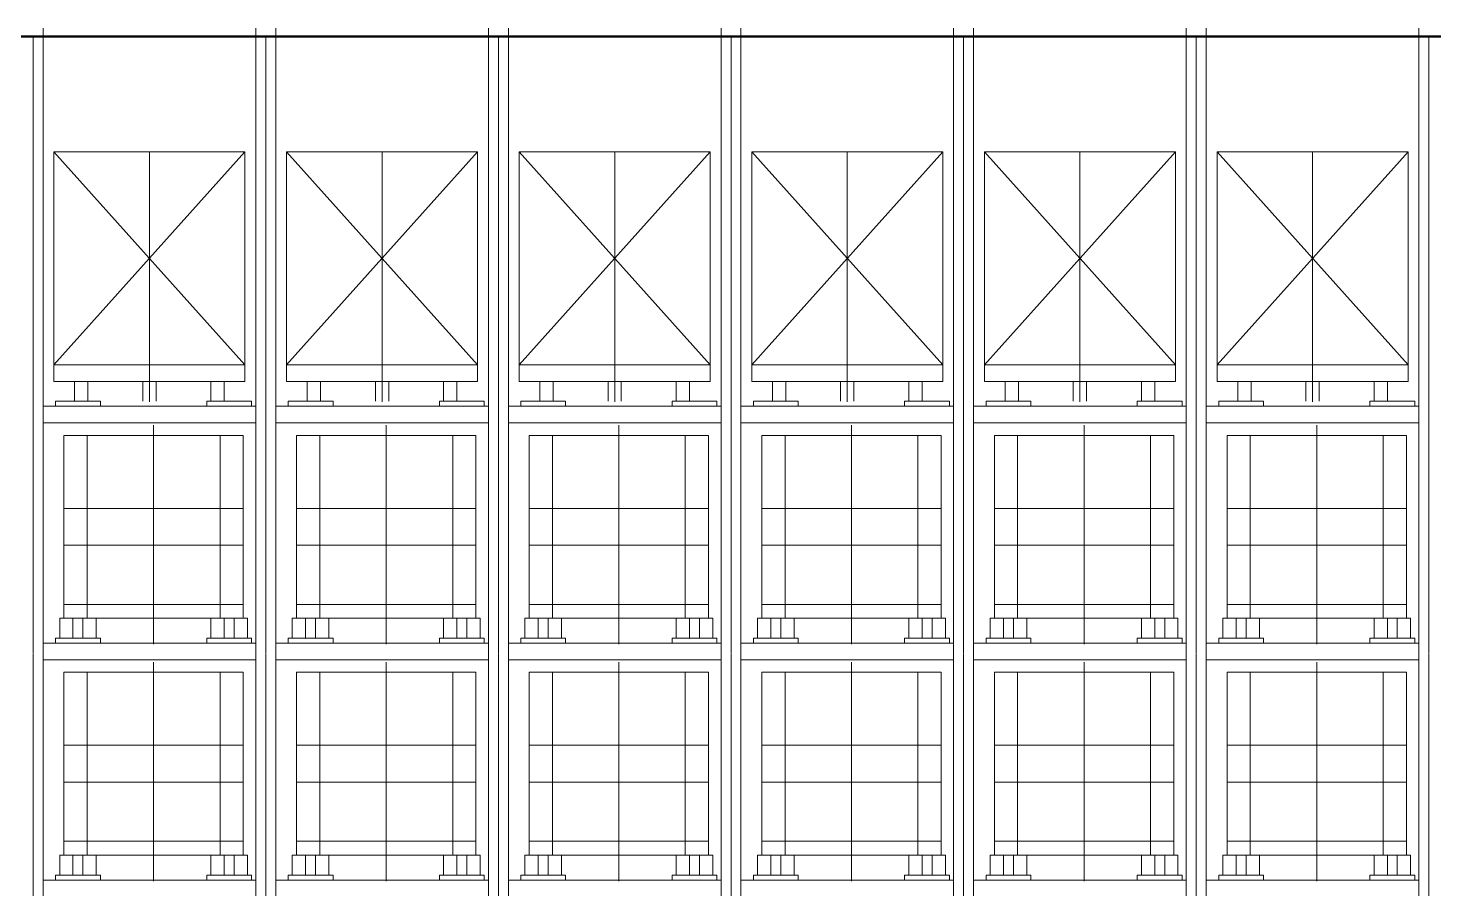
# Model space of a CAD drawing. Header units: millimetres. Extents: x -50460 to 50460, y -35640 to 35640.
# Drawn here: x -30125 to -21665, y 22587 to 27764 of the extents above; entities that cross this region are included whole.
import ezdxf

# ---------------------------------------------------------------- set-up
doc = ezdxf.new("R2010")
doc.units = ezdxf.units.MM
doc.linetypes.add('双点画线', pattern=[22, 12, -2, 2, -2, 2, -2])
doc.linetypes.add('点画线', pattern=[18, 12, -2, 2, -2])
for name, color, linetype, lineweight in [('7', 30, '双点画线', 18), ('EB0', 7, 'Continuous', 15), ('loading', 57, 'Continuous', 18), ('RackFrame', 5, 'Continuous', 18), ('中心线层', 1, '点画线', 18), ('剖面线层', 6, 'Continuous', 18), ('粗实线层AM_0', 7, 'Continuous', 50), ('细实线层', 3, 'Continuous', 18), ('细线', 7, 'Continuous', 18)]:
    doc.layers.add(name, color=color, linetype=linetype, lineweight=lineweight)

# ---------------------------------------------------------------- blocks, each defined once
blk = doc.blocks.new('*X169')
at = {"layer": '中心线层', "linetype": '点画线', "lineweight": 18}
blk.add_line((0, -35.8), (0, 1280.9), dxfattribs=at)
at = {"layer": '细实线层'}
for p, q in [((-540, 120), (-540, 1220)), ((540, 1220), (-540, 1220)), ((540, 120), (540, 1220)), ((540.5, 780.8), (-540.5, 780.8)), ((540.5, 559.2), (-540.5, 559.2)), ((540, 203.3), (-540, 203.3)), ((-565, 0), (-565, 120)), ((-565, 120), (-485, 120)), ((540, 120), (-540, 120)), ((-485, 0), (-485, 120)), ((485, 0), (485, 120)), ((485, 120), (565, 120)), ((565, 0), (565, 120)), ((-565, 0), (-485, 0)), ((485, 0), (565, 0))]:
    blk.add_line(p, q, dxfattribs=at)
blk = doc.blocks.new('*X170')
at = {"layer": '中心线层', "linetype": '点画线', "lineweight": 18}
blk.add_line((0, -155.8), (0, 1160.9), dxfattribs=at)
at = {"layer": '剖面线层'}
for p, q in [((-400, 0), (-400, 1100)), ((400, 1100), (-400, 1100)), ((400, 0), (400, 1100)), ((400.5, 660.8), (-400.5, 660.8)), ((400.5, 439.2), (-400.5, 439.2)), ((-425, -120), (-425, 0)), ((-425, 0), (-345, 0)), ((400, 83.3), (-400, 83.3)), ((400, 0), (-400, 0)), ((-345, -120), (-345, 0)), ((345, -120), (345, 0)), ((345, 0), (425, 0)), ((425, -120), (425, 0)), ((-425, -120), (-345, -120)), ((345, -120), (425, -120))]:
    blk.add_line(p, q, dxfattribs=at)
blk = doc.blocks.new('*X171')
at = {"layer": '中心线层', "linetype": '点画线', "lineweight": 18}
blk.add_line((0, -35.8), (0, 1280.9), dxfattribs=at)
at = {"layer": '细实线层'}
for p, q in [((-540, 120), (-540, 1220)), ((540, 1220), (-540, 1220)), ((540, 120), (540, 1220)), ((540.5, 780.8), (-540.5, 780.8)), ((540.5, 559.2), (-540.5, 559.2)), ((540, 203.3), (-540, 203.3)), ((-565, 0), (-565, 120)), ((-565, 120), (-485, 120)), ((540, 120), (-540, 120)), ((-485, 0), (-485, 120)), ((485, 0), (485, 120)), ((485, 120), (565, 120)), ((565, 0), (565, 120)), ((-565, 0), (-485, 0)), ((485, 0), (565, 0))]:
    blk.add_line(p, q, dxfattribs=at)
blk = doc.blocks.new('*X172')
at = {"layer": '中心线层', "linetype": '点画线', "lineweight": 18}
blk.add_line((0, -155.8), (0, 1160.9), dxfattribs=at)
at = {"layer": '剖面线层'}
for p, q in [((-400, 0), (-400, 1100)), ((400, 1100), (-400, 1100)), ((400, 0), (400, 1100)), ((400.5, 660.8), (-400.5, 660.8)), ((400.5, 439.2), (-400.5, 439.2)), ((-425, -120), (-425, 0)), ((-425, 0), (-345, 0)), ((400, 83.3), (-400, 83.3)), ((400, 0), (-400, 0)), ((-345, -120), (-345, 0)), ((345, -120), (345, 0)), ((345, 0), (425, 0)), ((425, -120), (425, 0)), ((-425, -120), (-345, -120)), ((345, -120), (425, -120))]:
    blk.add_line(p, q, dxfattribs=at)
blk = doc.blocks.new('*X175')
at = {"layer": '中心线层', "linetype": '点画线', "lineweight": 18}
blk.add_line((0, -35.8), (0, 1280.9), dxfattribs=at)
at = {"layer": '细实线层'}
for p, q in [((-540, 120), (-540, 1220)), ((540, 1220), (-540, 1220)), ((540, 120), (540, 1220)), ((540.5, 780.8), (-540.5, 780.8)), ((540.5, 559.2), (-540.5, 559.2)), ((540, 203.3), (-540, 203.3)), ((-565, 0), (-565, 120)), ((-565, 120), (-485, 120)), ((540, 120), (-540, 120)), ((-485, 0), (-485, 120)), ((485, 0), (485, 120)), ((485, 120), (565, 120)), ((565, 0), (565, 120)), ((-565, 0), (-485, 0)), ((485, 0), (565, 0))]:
    blk.add_line(p, q, dxfattribs=at)
blk = doc.blocks.new('*X176')
at = {"layer": '中心线层', "linetype": '点画线', "lineweight": 18}
blk.add_line((0, -155.8), (0, 1160.9), dxfattribs=at)
at = {"layer": '剖面线层'}
for p, q in [((-400, 0), (-400, 1100)), ((400, 1100), (-400, 1100)), ((400, 0), (400, 1100)), ((400.5, 660.8), (-400.5, 660.8)), ((400.5, 439.2), (-400.5, 439.2)), ((-425, -120), (-425, 0)), ((-425, 0), (-345, 0)), ((400, 83.3), (-400, 83.3)), ((400, 0), (-400, 0)), ((-345, -120), (-345, 0)), ((345, -120), (345, 0)), ((345, 0), (425, 0)), ((425, -120), (425, 0)), ((-425, -120), (-345, -120)), ((345, -120), (425, -120))]:
    blk.add_line(p, q, dxfattribs=at)
blk = doc.blocks.new('*X177')
at = {"layer": '中心线层', "linetype": '点画线', "lineweight": 18}
blk.add_line((0, -35.8), (0, 1280.9), dxfattribs=at)
at = {"layer": '细实线层'}
for p, q in [((-540, 120), (-540, 1220)), ((540, 1220), (-540, 1220)), ((540, 120), (540, 1220)), ((540.5, 780.8), (-540.5, 780.8)), ((540.5, 559.2), (-540.5, 559.2)), ((540, 203.3), (-540, 203.3)), ((-565, 0), (-565, 120)), ((-565, 120), (-485, 120)), ((540, 120), (-540, 120)), ((-485, 0), (-485, 120)), ((485, 0), (485, 120)), ((485, 120), (565, 120)), ((565, 0), (565, 120)), ((-565, 0), (-485, 0)), ((485, 0), (565, 0))]:
    blk.add_line(p, q, dxfattribs=at)
blk = doc.blocks.new('*X178')
at = {"layer": '中心线层', "linetype": '点画线', "lineweight": 18}
blk.add_line((0, -155.8), (0, 1160.9), dxfattribs=at)
at = {"layer": '剖面线层'}
for p, q in [((-400, 0), (-400, 1100)), ((400, 1100), (-400, 1100)), ((400, 0), (400, 1100)), ((400.5, 660.8), (-400.5, 660.8)), ((400.5, 439.2), (-400.5, 439.2)), ((-425, -120), (-425, 0)), ((-425, 0), (-345, 0)), ((400, 83.3), (-400, 83.3)), ((400, 0), (-400, 0)), ((-345, -120), (-345, 0)), ((345, -120), (345, 0)), ((345, 0), (425, 0)), ((425, -120), (425, 0)), ((-425, -120), (-345, -120)), ((345, -120), (425, -120))]:
    blk.add_line(p, q, dxfattribs=at)
blk = doc.blocks.new('*X181')
at = {"layer": '中心线层', "linetype": '点画线', "lineweight": 18}
blk.add_line((0, -35.8), (0, 1280.9), dxfattribs=at)
at = {"layer": '细实线层'}
for p, q in [((-540, 120), (-540, 1220)), ((540, 1220), (-540, 1220)), ((540, 120), (540, 1220)), ((540.5, 780.8), (-540.5, 780.8)), ((540.5, 559.2), (-540.5, 559.2)), ((540, 203.3), (-540, 203.3)), ((-565, 0), (-565, 120)), ((-565, 120), (-485, 120)), ((540, 120), (-540, 120)), ((-485, 0), (-485, 120)), ((485, 0), (485, 120)), ((485, 120), (565, 120)), ((565, 0), (565, 120)), ((-565, 0), (-485, 0)), ((485, 0), (565, 0))]:
    blk.add_line(p, q, dxfattribs=at)
blk = doc.blocks.new('*X182')
at = {"layer": '中心线层', "linetype": '点画线', "lineweight": 18}
blk.add_line((0, -155.8), (0, 1160.9), dxfattribs=at)
at = {"layer": '剖面线层'}
for p, q in [((-400, 0), (-400, 1100)), ((400, 1100), (-400, 1100)), ((400, 0), (400, 1100)), ((400.5, 660.8), (-400.5, 660.8)), ((400.5, 439.2), (-400.5, 439.2)), ((-425, -120), (-425, 0)), ((-425, 0), (-345, 0)), ((400, 83.3), (-400, 83.3)), ((400, 0), (-400, 0)), ((-345, -120), (-345, 0)), ((345, -120), (345, 0)), ((345, 0), (425, 0)), ((425, -120), (425, 0)), ((-425, -120), (-345, -120)), ((345, -120), (425, -120))]:
    blk.add_line(p, q, dxfattribs=at)
blk = doc.blocks.new('*X183')
at = {"layer": '中心线层', "linetype": '点画线', "lineweight": 18}
blk.add_line((0, -35.8), (0, 1280.9), dxfattribs=at)
at = {"layer": '细实线层'}
for p, q in [((-540, 120), (-540, 1220)), ((540, 1220), (-540, 1220)), ((540, 120), (540, 1220)), ((540.5, 780.8), (-540.5, 780.8)), ((540.5, 559.2), (-540.5, 559.2)), ((540, 203.3), (-540, 203.3)), ((-565, 0), (-565, 120)), ((-565, 120), (-485, 120)), ((540, 120), (-540, 120)), ((-485, 0), (-485, 120)), ((485, 0), (485, 120)), ((485, 120), (565, 120)), ((565, 0), (565, 120)), ((-565, 0), (-485, 0)), ((485, 0), (565, 0))]:
    blk.add_line(p, q, dxfattribs=at)
blk = doc.blocks.new('*X184')
at = {"layer": '中心线层', "linetype": '点画线', "lineweight": 18}
blk.add_line((0, -155.8), (0, 1160.9), dxfattribs=at)
at = {"layer": '剖面线层'}
for p, q in [((-400, 0), (-400, 1100)), ((400, 1100), (-400, 1100)), ((400, 0), (400, 1100)), ((400.5, 660.8), (-400.5, 660.8)), ((400.5, 439.2), (-400.5, 439.2)), ((-425, -120), (-425, 0)), ((-425, 0), (-345, 0)), ((400, 83.3), (-400, 83.3)), ((400, 0), (-400, 0)), ((-345, -120), (-345, 0)), ((345, -120), (345, 0)), ((345, 0), (425, 0)), ((425, -120), (425, 0)), ((-425, -120), (-345, -120)), ((345, -120), (425, -120))]:
    blk.add_line(p, q, dxfattribs=at)
blk = doc.blocks.new('*X187')
at = {"layer": '中心线层', "linetype": '点画线', "lineweight": 18}
blk.add_line((0, -35.8), (0, 1280.9), dxfattribs=at)
at = {"layer": '细实线层'}
for p, q in [((-540, 120), (-540, 1220)), ((540, 1220), (-540, 1220)), ((540, 120), (540, 1220)), ((540.5, 780.8), (-540.5, 780.8)), ((540.5, 559.2), (-540.5, 559.2)), ((540, 203.3), (-540, 203.3)), ((-565, 0), (-565, 120)), ((-565, 120), (-485, 120)), ((540, 120), (-540, 120)), ((-485, 0), (-485, 120)), ((485, 0), (485, 120)), ((485, 120), (565, 120)), ((565, 0), (565, 120)), ((-565, 0), (-485, 0)), ((485, 0), (565, 0))]:
    blk.add_line(p, q, dxfattribs=at)
blk = doc.blocks.new('*X188')
at = {"layer": '中心线层', "linetype": '点画线', "lineweight": 18}
blk.add_line((0, -155.8), (0, 1160.9), dxfattribs=at)
at = {"layer": '剖面线层'}
for p, q in [((-400, 0), (-400, 1100)), ((400, 1100), (-400, 1100)), ((400, 0), (400, 1100)), ((400.5, 660.8), (-400.5, 660.8)), ((400.5, 439.2), (-400.5, 439.2)), ((-425, -120), (-425, 0)), ((-425, 0), (-345, 0)), ((400, 83.3), (-400, 83.3)), ((400, 0), (-400, 0)), ((-345, -120), (-345, 0)), ((345, -120), (345, 0)), ((345, 0), (425, 0)), ((425, -120), (425, 0)), ((-425, -120), (-345, -120)), ((345, -120), (425, -120))]:
    blk.add_line(p, q, dxfattribs=at)
blk = doc.blocks.new('*X189')
at = {"layer": '中心线层', "linetype": '点画线', "lineweight": 18}
blk.add_line((0, -35.8), (0, 1280.9), dxfattribs=at)
at = {"layer": '细实线层'}
for p, q in [((-540, 120), (-540, 1220)), ((540, 1220), (-540, 1220)), ((540, 120), (540, 1220)), ((540.5, 780.8), (-540.5, 780.8)), ((540.5, 559.2), (-540.5, 559.2)), ((540, 203.3), (-540, 203.3)), ((-565, 0), (-565, 120)), ((-565, 120), (-485, 120)), ((540, 120), (-540, 120)), ((-485, 0), (-485, 120)), ((485, 0), (485, 120)), ((485, 120), (565, 120)), ((565, 0), (565, 120)), ((-565, 0), (-485, 0)), ((485, 0), (565, 0))]:
    blk.add_line(p, q, dxfattribs=at)
blk = doc.blocks.new('*X190')
at = {"layer": '中心线层', "linetype": '点画线', "lineweight": 18}
blk.add_line((0, -155.8), (0, 1160.9), dxfattribs=at)
at = {"layer": '剖面线层'}
for p, q in [((-400, 0), (-400, 1100)), ((400, 1100), (-400, 1100)), ((400, 0), (400, 1100)), ((400.5, 660.8), (-400.5, 660.8)), ((400.5, 439.2), (-400.5, 439.2)), ((-425, -120), (-425, 0)), ((-425, 0), (-345, 0)), ((400, 83.3), (-400, 83.3)), ((400, 0), (-400, 0)), ((-345, -120), (-345, 0)), ((345, -120), (345, 0)), ((345, 0), (425, 0)), ((425, -120), (425, 0)), ((-425, -120), (-345, -120)), ((345, -120), (425, -120))]:
    blk.add_line(p, q, dxfattribs=at)
blk = doc.blocks.new('*X193')
at = {"layer": '中心线层', "linetype": '点画线', "lineweight": 18}
blk.add_line((0, -35.8), (0, 1280.9), dxfattribs=at)
at = {"layer": '细实线层'}
for p, q in [((-540, 120), (-540, 1220)), ((540, 1220), (-540, 1220)), ((540, 120), (540, 1220)), ((540.5, 780.8), (-540.5, 780.8)), ((540.5, 559.2), (-540.5, 559.2)), ((540, 203.3), (-540, 203.3)), ((-565, 0), (-565, 120)), ((-565, 120), (-485, 120)), ((540, 120), (-540, 120)), ((-485, 0), (-485, 120)), ((485, 0), (485, 120)), ((485, 120), (565, 120)), ((565, 0), (565, 120)), ((-565, 0), (-485, 0)), ((485, 0), (565, 0))]:
    blk.add_line(p, q, dxfattribs=at)
blk = doc.blocks.new('*X194')
at = {"layer": '中心线层', "linetype": '点画线', "lineweight": 18}
blk.add_line((0, -155.8), (0, 1160.9), dxfattribs=at)
at = {"layer": '剖面线层'}
for p, q in [((-400, 0), (-400, 1100)), ((400, 1100), (-400, 1100)), ((400, 0), (400, 1100)), ((400.5, 660.8), (-400.5, 660.8)), ((400.5, 439.2), (-400.5, 439.2)), ((-425, -120), (-425, 0)), ((-425, 0), (-345, 0)), ((400, 83.3), (-400, 83.3)), ((400, 0), (-400, 0)), ((-345, -120), (-345, 0)), ((345, -120), (345, 0)), ((345, 0), (425, 0)), ((425, -120), (425, 0)), ((-425, -120), (-345, -120)), ((345, -120), (425, -120))]:
    blk.add_line(p, q, dxfattribs=at)
blk = doc.blocks.new('*X195')
at = {"layer": '中心线层', "linetype": '点画线', "lineweight": 18}
blk.add_line((0, -35.8), (0, 1280.9), dxfattribs=at)
at = {"layer": '细实线层'}
for p, q in [((-540, 120), (-540, 1220)), ((540, 1220), (-540, 1220)), ((540, 120), (540, 1220)), ((540.5, 780.8), (-540.5, 780.8)), ((540.5, 559.2), (-540.5, 559.2)), ((540, 203.3), (-540, 203.3)), ((-565, 0), (-565, 120)), ((-565, 120), (-485, 120)), ((540, 120), (-540, 120)), ((-485, 0), (-485, 120)), ((485, 0), (485, 120)), ((485, 120), (565, 120)), ((565, 0), (565, 120)), ((-565, 0), (-485, 0)), ((485, 0), (565, 0))]:
    blk.add_line(p, q, dxfattribs=at)
blk = doc.blocks.new('*X196')
at = {"layer": '中心线层', "linetype": '点画线', "lineweight": 18}
blk.add_line((0, -155.8), (0, 1160.9), dxfattribs=at)
at = {"layer": '剖面线层'}
for p, q in [((-400, 0), (-400, 1100)), ((400, 1100), (-400, 1100)), ((400, 0), (400, 1100)), ((400.5, 660.8), (-400.5, 660.8)), ((400.5, 439.2), (-400.5, 439.2)), ((-425, -120), (-425, 0)), ((-425, 0), (-345, 0)), ((400, 83.3), (-400, 83.3)), ((400, 0), (-400, 0)), ((-345, -120), (-345, 0)), ((345, -120), (345, 0)), ((345, 0), (425, 0)), ((425, -120), (425, 0)), ((-425, -120), (-345, -120)), ((345, -120), (425, -120))]:
    blk.add_line(p, q, dxfattribs=at)
blk = doc.blocks.new('*X199')
at = {"layer": '中心线层', "linetype": '点画线', "lineweight": 18}
blk.add_line((0, -35.8), (0, 1280.9), dxfattribs=at)
at = {"layer": '细实线层'}
for p, q in [((-540, 120), (-540, 1220)), ((540, 1220), (-540, 1220)), ((540, 120), (540, 1220)), ((540.5, 780.8), (-540.5, 780.8)), ((540.5, 559.2), (-540.5, 559.2)), ((540, 203.3), (-540, 203.3)), ((-565, 0), (-565, 120)), ((-565, 120), (-485, 120)), ((540, 120), (-540, 120)), ((-485, 0), (-485, 120)), ((485, 0), (485, 120)), ((485, 120), (565, 120)), ((565, 0), (565, 120)), ((-565, 0), (-485, 0)), ((485, 0), (565, 0))]:
    blk.add_line(p, q, dxfattribs=at)
blk = doc.blocks.new('*X200')
at = {"layer": '中心线层', "linetype": '点画线', "lineweight": 18}
blk.add_line((0, -155.8), (0, 1160.9), dxfattribs=at)
at = {"layer": '剖面线层'}
for p, q in [((-400, 0), (-400, 1100)), ((400, 1100), (-400, 1100)), ((400, 0), (400, 1100)), ((400.5, 660.8), (-400.5, 660.8)), ((400.5, 439.2), (-400.5, 439.2)), ((-425, -120), (-425, 0)), ((-425, 0), (-345, 0)), ((400, 83.3), (-400, 83.3)), ((400, 0), (-400, 0)), ((-345, -120), (-345, 0)), ((345, -120), (345, 0)), ((345, 0), (425, 0)), ((425, -120), (425, 0)), ((-425, -120), (-345, -120)), ((345, -120), (425, -120))]:
    blk.add_line(p, q, dxfattribs=at)
blk = doc.blocks.new('*X201')
at = {"layer": '中心线层', "linetype": '点画线', "lineweight": 18}
blk.add_line((0, -35.8), (0, 1280.9), dxfattribs=at)
at = {"layer": '细实线层'}
for p, q in [((-540, 120), (-540, 1220)), ((540, 1220), (-540, 1220)), ((540, 120), (540, 1220)), ((540.5, 780.8), (-540.5, 780.8)), ((540.5, 559.2), (-540.5, 559.2)), ((540, 203.3), (-540, 203.3)), ((-565, 0), (-565, 120)), ((-565, 120), (-485, 120)), ((540, 120), (-540, 120)), ((-485, 0), (-485, 120)), ((485, 0), (485, 120)), ((485, 120), (565, 120)), ((565, 0), (565, 120)), ((-565, 0), (-485, 0)), ((485, 0), (565, 0))]:
    blk.add_line(p, q, dxfattribs=at)
blk = doc.blocks.new('*X202')
at = {"layer": '中心线层', "linetype": '点画线', "lineweight": 18}
blk.add_line((0, -155.8), (0, 1160.9), dxfattribs=at)
at = {"layer": '剖面线层'}
for p, q in [((-400, 0), (-400, 1100)), ((400, 1100), (-400, 1100)), ((400, 0), (400, 1100)), ((400.5, 660.8), (-400.5, 660.8)), ((400.5, 439.2), (-400.5, 439.2)), ((-425, -120), (-425, 0)), ((-425, 0), (-345, 0)), ((400, 83.3), (-400, 83.3)), ((400, 0), (-400, 0)), ((-345, -120), (-345, 0)), ((345, -120), (345, 0)), ((345, 0), (425, 0)), ((425, -120), (425, 0)), ((-425, -120), (-345, -120)), ((345, -120), (425, -120))]:
    blk.add_line(p, q, dxfattribs=at)
blk = doc.blocks.new('*X235')
at = {"layer": '中心线层', "linetype": '点画线', "lineweight": 18}
blk.add_line((110.1, -331.3), (110.1, 1174.7), dxfattribs=at)
at = {"layer": '细实线层'}
for p, q in [((-464.9, 1171.7), (685.1, 1171.7)), ((685.1, 1171.7), (-464.9, -108.3)), ((-464.9, 1171.7), (685.1, -108.3)), ((-464.9, -208.3), (-464.9, 1171.7)), ((685.1, -208.3), (685.1, 1171.7)), ((-464.9, -108.3), (685.1, -108.3)), ((-464.9, -208.3), (685.1, -208.3)), ((-339.9, -328.3), (-339.9, -208.3)), ((-259.9, -328.3), (-259.9, -208.3)), ((70.1, -328.3), (70.1, -208.3)), ((150.1, -328.3), (150.1, -208.3)), ((480.1, -328.3), (480.1, -208.3)), ((560.1, -328.3), (560.1, -208.3))]:
    blk.add_line(p, q, dxfattribs=at)
blk = doc.blocks.new('*X236')
at = {"layer": '中心线层', "linetype": '点画线', "lineweight": 18}
blk.add_line((110.1, -331.3), (110.1, 1174.7), dxfattribs=at)
at = {"layer": '细实线层'}
for p, q in [((-464.9, 1171.7), (685.1, 1171.7)), ((685.1, 1171.7), (-464.9, -108.3)), ((-464.9, 1171.7), (685.1, -108.3)), ((-464.9, -208.3), (-464.9, 1171.7)), ((685.1, -208.3), (685.1, 1171.7)), ((-464.9, -108.3), (685.1, -108.3)), ((-464.9, -208.3), (685.1, -208.3)), ((-339.9, -328.3), (-339.9, -208.3)), ((-259.9, -328.3), (-259.9, -208.3)), ((70.1, -328.3), (70.1, -208.3)), ((150.1, -328.3), (150.1, -208.3)), ((480.1, -328.3), (480.1, -208.3)), ((560.1, -328.3), (560.1, -208.3))]:
    blk.add_line(p, q, dxfattribs=at)
blk = doc.blocks.new('*X237')
at = {"layer": '中心线层', "linetype": '点画线', "lineweight": 18}
blk.add_line((110.1, -331.3), (110.1, 1174.7), dxfattribs=at)
at = {"layer": '细实线层'}
for p, q in [((-464.9, 1171.7), (685.1, 1171.7)), ((685.1, 1171.7), (-464.9, -108.3)), ((-464.9, 1171.7), (685.1, -108.3)), ((-464.9, -208.3), (-464.9, 1171.7)), ((685.1, -208.3), (685.1, 1171.7)), ((-464.9, -108.3), (685.1, -108.3)), ((-464.9, -208.3), (685.1, -208.3)), ((-339.9, -328.3), (-339.9, -208.3)), ((-259.9, -328.3), (-259.9, -208.3)), ((70.1, -328.3), (70.1, -208.3)), ((150.1, -328.3), (150.1, -208.3)), ((480.1, -328.3), (480.1, -208.3)), ((560.1, -328.3), (560.1, -208.3))]:
    blk.add_line(p, q, dxfattribs=at)
blk = doc.blocks.new('*X238')
at = {"layer": '中心线层', "linetype": '点画线', "lineweight": 18}
blk.add_line((110.1, -331.3), (110.1, 1174.7), dxfattribs=at)
at = {"layer": '细实线层'}
for p, q in [((-464.9, 1171.7), (685.1, 1171.7)), ((685.1, 1171.7), (-464.9, -108.3)), ((-464.9, 1171.7), (685.1, -108.3)), ((-464.9, -208.3), (-464.9, 1171.7)), ((685.1, -208.3), (685.1, 1171.7)), ((-464.9, -108.3), (685.1, -108.3)), ((-464.9, -208.3), (685.1, -208.3)), ((-339.9, -328.3), (-339.9, -208.3)), ((-259.9, -328.3), (-259.9, -208.3)), ((70.1, -328.3), (70.1, -208.3)), ((150.1, -328.3), (150.1, -208.3)), ((480.1, -328.3), (480.1, -208.3)), ((560.1, -328.3), (560.1, -208.3))]:
    blk.add_line(p, q, dxfattribs=at)
blk = doc.blocks.new('*X239')
at = {"layer": '中心线层', "linetype": '点画线', "lineweight": 18}
blk.add_line((110.1, -331.3), (110.1, 1174.7), dxfattribs=at)
at = {"layer": '细实线层'}
for p, q in [((-464.9, 1171.7), (685.1, 1171.7)), ((685.1, 1171.7), (-464.9, -108.3)), ((-464.9, 1171.7), (685.1, -108.3)), ((-464.9, -208.3), (-464.9, 1171.7)), ((685.1, -208.3), (685.1, 1171.7)), ((-464.9, -108.3), (685.1, -108.3)), ((-464.9, -208.3), (685.1, -208.3)), ((-339.9, -328.3), (-339.9, -208.3)), ((-259.9, -328.3), (-259.9, -208.3)), ((70.1, -328.3), (70.1, -208.3)), ((150.1, -328.3), (150.1, -208.3)), ((480.1, -328.3), (480.1, -208.3)), ((560.1, -328.3), (560.1, -208.3))]:
    blk.add_line(p, q, dxfattribs=at)
blk = doc.blocks.new('*X240')
at = {"layer": '中心线层', "linetype": '点画线', "lineweight": 18}
blk.add_line((110.1, -331.3), (110.1, 1174.7), dxfattribs=at)
at = {"layer": '细实线层'}
for p, q in [((-464.9, 1171.7), (685.1, 1171.7)), ((685.1, 1171.7), (-464.9, -108.3)), ((-464.9, 1171.7), (685.1, -108.3)), ((-464.9, -208.3), (-464.9, 1171.7)), ((685.1, -208.3), (685.1, 1171.7)), ((-464.9, -108.3), (685.1, -108.3)), ((-464.9, -208.3), (685.1, -208.3)), ((-339.9, -328.3), (-339.9, -208.3)), ((-259.9, -328.3), (-259.9, -208.3)), ((70.1, -328.3), (70.1, -208.3)), ((150.1, -328.3), (150.1, -208.3)), ((480.1, -328.3), (480.1, -208.3)), ((560.1, -328.3), (560.1, -208.3))]:
    blk.add_line(p, q, dxfattribs=at)

msp = doc.modelspace()

# ---------------------------------------------------------------- linework, layer by layer
at = {"layer": 'loading'}
for p, q in [((-30034.742, 25489.445), (-28754.742, 25489.445)), ((-29959.742, 25519.445), (-29689.742, 25519.445)), ((-29959.742, 25519.445), (-29959.742, 25489.445)), ((-29954.742, 25489.445), (-29689.742, 25489.445)), ((-29904.742, 25489.445), (-28754.742, 25489.445)), ((-29689.742, 25489.445), (-29689.742, 25519.445)), ((-28779.742, 25519.445), (-29049.742, 25519.445)), ((-29049.742, 25489.445), (-29049.742, 25519.445)), ((-28779.742, 25489.445), (-29049.742, 25489.445)), ((-28779.742, 25519.445), (-28779.742, 25489.445)), ((-28634.742, 25489.445), (-27354.742, 25489.445)), ((-28559.742, 25519.445), (-28289.742, 25519.445)), ((-28559.742, 25519.445), (-28559.742, 25489.445)), ((-28554.742, 25489.445), (-28289.742, 25489.445)), ((-28504.742, 25489.445), (-27354.742, 25489.445)), ((-28289.742, 25489.445), (-28289.742, 25519.445)), ((-27379.742, 25519.445), (-27649.742, 25519.445)), ((-27649.742, 25489.445), (-27649.742, 25519.445)), ((-27379.742, 25489.445), (-27649.742, 25489.445)), ((-27379.742, 25519.445), (-27379.742, 25489.445)), ((-27234.742, 25489.445), (-25954.742, 25489.445)), ((-27159.742, 25519.445), (-26889.742, 25519.445)), ((-27159.742, 25519.445), (-27159.742, 25489.445)), ((-27154.742, 25489.445), (-26889.742, 25489.445)), ((-27104.742, 25489.445), (-25954.742, 25489.445)), ((-26889.742, 25489.445), (-26889.742, 25519.445)), ((-25979.742, 25519.445), (-26249.742, 25519.445)), ((-26249.742, 25489.445), (-26249.742, 25519.445)), ((-25979.742, 25489.445), (-26249.742, 25489.445)), ((-25979.742, 25519.445), (-25979.742, 25489.445)), ((-25834.742, 25489.445), (-24554.742, 25489.445)), ((-25759.742, 25519.445), (-25489.742, 25519.445)), ((-25759.742, 25519.445), (-25759.742, 25489.445)), ((-25754.742, 25489.445), (-25489.742, 25489.445)), ((-25704.742, 25489.445), (-24554.742, 25489.445)), ((-25489.742, 25489.445), (-25489.742, 25519.445)), ((-24579.742, 25519.445), (-24849.742, 25519.445)), ((-24849.742, 25489.445), (-24849.742, 25519.445)), ((-24579.742, 25489.445), (-24849.742, 25489.445)), ((-24579.742, 25519.445), (-24579.742, 25489.445)), ((-24434.742, 25489.445), (-23154.742, 25489.445)), ((-24359.742, 25519.445), (-24089.742, 25519.445)), ((-24359.742, 25519.445), (-24359.742, 25489.445)), ((-24354.742, 25489.445), (-24089.742, 25489.445)), ((-24304.742, 25489.445), (-23154.742, 25489.445)), ((-24089.742, 25489.445), (-24089.742, 25519.445)), ((-23179.742, 25519.445), (-23449.742, 25519.445)), ((-23449.742, 25489.445), (-23449.742, 25519.445)), ((-23179.742, 25489.445), (-23449.742, 25489.445)), ((-23179.742, 25519.445), (-23179.742, 25489.445)), ((-23034.742, 25489.445), (-21754.742, 25489.445)), ((-22959.742, 25519.445), (-22689.742, 25519.445)), ((-22959.742, 25519.445), (-22959.742, 25489.445)), ((-22954.742, 25489.445), (-22689.742, 25489.445)), ((-22904.742, 25489.445), (-21754.742, 25489.445)), ((-22689.742, 25489.445), (-22689.742, 25519.445)), ((-21779.742, 25519.445), (-22049.742, 25519.445)), ((-22049.742, 25489.445), (-22049.742, 25519.445)), ((-21779.742, 25489.445), (-22049.742, 25489.445)), ((-21779.742, 25519.445), (-21779.742, 25489.445)), ((-30034.742, 25389.445), (-28754.742, 25389.445)), ((-30034.742, 25389.445), (-30024.742, 25389.445)), ((-29904.742, 25389.445), (-28754.742, 25389.445)), ((-28634.742, 25389.445), (-27354.742, 25389.445)), ((-28634.742, 25389.445), (-28624.742, 25389.445)), ((-28504.742, 25389.445), (-27354.742, 25389.445)), ((-27234.742, 25389.445), (-25954.742, 25389.445)), ((-27234.742, 25389.445), (-27224.742, 25389.445)), ((-27104.742, 25389.445), (-25954.742, 25389.445)), ((-25834.742, 25389.445), (-24554.742, 25389.445)), ((-25834.742, 25389.445), (-25824.742, 25389.445)), ((-25704.742, 25389.445), (-24554.742, 25389.445)), ((-24434.742, 25389.445), (-23154.742, 25389.445)), ((-24434.742, 25389.445), (-24424.742, 25389.445)), ((-24304.742, 25389.445), (-23154.742, 25389.445)), ((-23034.742, 25389.445), (-21754.742, 25389.445)), ((-23034.742, 25389.445), (-23024.742, 25389.445)), ((-22904.742, 25389.445), (-21754.742, 25389.445)), ((-30034.742, 24064.445), (-28754.742, 24064.445)), ((-29959.742, 24094.445), (-29689.742, 24094.445)), ((-29959.742, 24094.445), (-29959.742, 24064.445)), ((-29954.742, 24064.445), (-29689.742, 24064.445)), ((-29904.742, 24064.445), (-28754.742, 24064.445)), ((-29689.742, 24064.445), (-29689.742, 24094.445)), ((-28779.742, 24094.445), (-29049.742, 24094.445)), ((-29049.742, 24064.445), (-29049.742, 24094.445)), ((-28779.742, 24064.445), (-29049.742, 24064.445)), ((-28779.742, 24094.445), (-28779.742, 24064.445)), ((-28634.742, 24064.445), (-27354.742, 24064.445)), ((-28559.742, 24094.445), (-28289.742, 24094.445)), ((-28559.742, 24094.445), (-28559.742, 24064.445)), ((-28554.742, 24064.445), (-28289.742, 24064.445)), ((-28504.742, 24064.445), (-27354.742, 24064.445)), ((-28289.742, 24064.445), (-28289.742, 24094.445)), ((-27379.742, 24094.445), (-27649.742, 24094.445)), ((-27649.742, 24064.445), (-27649.742, 24094.445)), ((-27379.742, 24064.445), (-27649.742, 24064.445)), ((-27379.742, 24094.445), (-27379.742, 24064.445)), ((-27234.742, 24064.445), (-25954.742, 24064.445)), ((-27159.742, 24094.445), (-26889.742, 24094.445)), ((-27159.742, 24094.445), (-27159.742, 24064.445)), ((-27154.742, 24064.445), (-26889.742, 24064.445)), ((-27104.742, 24064.445), (-25954.742, 24064.445)), ((-26889.742, 24064.445), (-26889.742, 24094.445)), ((-25979.742, 24094.445), (-26249.742, 24094.445)), ((-26249.742, 24064.445), (-26249.742, 24094.445)), ((-25979.742, 24064.445), (-26249.742, 24064.445)), ((-25979.742, 24094.445), (-25979.742, 24064.445)), ((-25834.742, 24064.445), (-24554.742, 24064.445)), ((-25759.742, 24094.445), (-25489.742, 24094.445)), ((-25759.742, 24094.445), (-25759.742, 24064.445)), ((-25754.742, 24064.445), (-25489.742, 24064.445)), ((-25704.742, 24064.445), (-24554.742, 24064.445)), ((-25489.742, 24064.445), (-25489.742, 24094.445)), ((-24579.742, 24094.445), (-24849.742, 24094.445)), ((-24849.742, 24064.445), (-24849.742, 24094.445)), ((-24579.742, 24064.445), (-24849.742, 24064.445)), ((-24579.742, 24094.445), (-24579.742, 24064.445)), ((-24434.742, 24064.445), (-23154.742, 24064.445)), ((-24359.742, 24094.445), (-24089.742, 24094.445)), ((-24359.742, 24094.445), (-24359.742, 24064.445)), ((-24354.742, 24064.445), (-24089.742, 24064.445)), ((-24304.742, 24064.445), (-23154.742, 24064.445)), ((-24089.742, 24064.445), (-24089.742, 24094.445)), ((-23179.742, 24094.445), (-23449.742, 24094.445)), ((-23449.742, 24064.445), (-23449.742, 24094.445)), ((-23179.742, 24064.445), (-23449.742, 24064.445)), ((-23179.742, 24094.445), (-23179.742, 24064.445)), ((-23034.742, 24064.445), (-21754.742, 24064.445)), ((-22959.742, 24094.445), (-22689.742, 24094.445)), ((-22959.742, 24094.445), (-22959.742, 24064.445)), ((-22954.742, 24064.445), (-22689.742, 24064.445)), ((-22904.742, 24064.445), (-21754.742, 24064.445)), ((-22689.742, 24064.445), (-22689.742, 24094.445)), ((-21779.742, 24094.445), (-22049.742, 24094.445)), ((-22049.742, 24064.445), (-22049.742, 24094.445)), ((-21779.742, 24064.445), (-22049.742, 24064.445)), ((-21779.742, 24094.445), (-21779.742, 24064.445)), ((-30034.742, 23964.445), (-28754.742, 23964.445)), ((-30034.742, 23964.445), (-30024.742, 23964.445)), ((-29904.742, 23964.445), (-28754.742, 23964.445)), ((-28634.742, 23964.445), (-27354.742, 23964.445)), ((-28634.742, 23964.445), (-28624.742, 23964.445)), ((-28504.742, 23964.445), (-27354.742, 23964.445)), ((-27234.742, 23964.445), (-25954.742, 23964.445)), ((-27234.742, 23964.445), (-27224.742, 23964.445)), ((-27104.742, 23964.445), (-25954.742, 23964.445)), ((-25834.742, 23964.445), (-24554.742, 23964.445)), ((-25834.742, 23964.445), (-25824.742, 23964.445)), ((-25704.742, 23964.445), (-24554.742, 23964.445)), ((-24434.742, 23964.445), (-23154.742, 23964.445)), ((-24434.742, 23964.445), (-24424.742, 23964.445)), ((-24304.742, 23964.445), (-23154.742, 23964.445)), ((-23034.742, 23964.445), (-21754.742, 23964.445)), ((-23034.742, 23964.445), (-23024.742, 23964.445)), ((-22904.742, 23964.445), (-21754.742, 23964.445)), ((-30034.742, 22639.445), (-28754.742, 22639.445)), ((-29959.742, 22669.445), (-29689.742, 22669.445)), ((-29959.742, 22669.445), (-29959.742, 22639.445)), ((-29954.742, 22639.445), (-29689.742, 22639.445)), ((-29904.742, 22639.445), (-28754.742, 22639.445)), ((-29689.742, 22639.445), (-29689.742, 22669.445)), ((-28779.742, 22669.445), (-29049.742, 22669.445)), ((-29049.742, 22639.445), (-29049.742, 22669.445)), ((-28779.742, 22639.445), (-29049.742, 22639.445)), ((-28779.742, 22669.445), (-28779.742, 22639.445)), ((-28634.742, 22639.445), (-27354.742, 22639.445)), ((-28559.742, 22669.445), (-28289.742, 22669.445)), ((-28559.742, 22669.445), (-28559.742, 22639.445)), ((-28554.742, 22639.445), (-28289.742, 22639.445)), ((-28504.742, 22639.445), (-27354.742, 22639.445)), ((-28289.742, 22639.445), (-28289.742, 22669.445)), ((-27379.742, 22669.445), (-27649.742, 22669.445)), ((-27649.742, 22639.445), (-27649.742, 22669.445)), ((-27379.742, 22639.445), (-27649.742, 22639.445)), ((-27379.742, 22669.445), (-27379.742, 22639.445)), ((-27234.742, 22639.445), (-25954.742, 22639.445)), ((-27159.742, 22669.445), (-26889.742, 22669.445)), ((-27159.742, 22669.445), (-27159.742, 22639.445)), ((-27154.742, 22639.445), (-26889.742, 22639.445)), ((-27104.742, 22639.445), (-25954.742, 22639.445)), ((-26889.742, 22639.445), (-26889.742, 22669.445)), ((-25979.742, 22669.445), (-26249.742, 22669.445)), ((-26249.742, 22639.445), (-26249.742, 22669.445)), ((-25979.742, 22639.445), (-26249.742, 22639.445)), ((-25979.742, 22669.445), (-25979.742, 22639.445)), ((-25834.742, 22639.445), (-24554.742, 22639.445)), ((-25759.742, 22669.445), (-25489.742, 22669.445)), ((-25759.742, 22669.445), (-25759.742, 22639.445)), ((-25754.742, 22639.445), (-25489.742, 22639.445)), ((-25704.742, 22639.445), (-24554.742, 22639.445)), ((-25489.742, 22639.445), (-25489.742, 22669.445)), ((-24579.742, 22669.445), (-24849.742, 22669.445)), ((-24849.742, 22639.445), (-24849.742, 22669.445)), ((-24579.742, 22639.445), (-24849.742, 22639.445)), ((-24579.742, 22669.445), (-24579.742, 22639.445)), ((-24434.742, 22639.445), (-23154.742, 22639.445)), ((-24359.742, 22669.445), (-24089.742, 22669.445)), ((-24359.742, 22669.445), (-24359.742, 22639.445)), ((-24354.742, 22639.445), (-24089.742, 22639.445)), ((-24304.742, 22639.445), (-23154.742, 22639.445)), ((-24089.742, 22639.445), (-24089.742, 22669.445)), ((-23179.742, 22669.445), (-23449.742, 22669.445)), ((-23449.742, 22639.445), (-23449.742, 22669.445)), ((-23179.742, 22639.445), (-23449.742, 22639.445)), ((-23179.742, 22669.445), (-23179.742, 22639.445)), ((-23034.742, 22639.445), (-21754.742, 22639.445)), ((-22959.742, 22669.445), (-22689.742, 22669.445)), ((-22959.742, 22669.445), (-22959.742, 22639.445)), ((-22954.742, 22639.445), (-22689.742, 22639.445)), ((-22904.742, 22639.445), (-21754.742, 22639.445)), ((-22689.742, 22639.445), (-22689.742, 22669.445)), ((-21779.742, 22669.445), (-22049.742, 22669.445)), ((-22049.742, 22639.445), (-22049.742, 22669.445)), ((-21779.742, 22639.445), (-22049.742, 22639.445)), ((-21779.742, 22669.445), (-21779.742, 22639.445))]:
    msp.add_line(p, q, dxfattribs=at)
at = {"layer": 'RackFrame'}
for p, q in [((-30034.742, 20464.445), (-30034.742, 27714.445)), ((-28754.742, 20464.445), (-28754.742, 27714.445)), ((-28754.742, 20464.445), (-28754.742, 27714.445)), ((-28754.742, 20464.445), (-28754.742, 27714.445)), ((-28634.742, 20464.445), (-28634.742, 27714.445)), ((-27354.742, 20464.445), (-27354.742, 27714.445)), ((-27354.742, 20464.445), (-27354.742, 27714.445)), ((-27234.742, 20464.445), (-27234.742, 27714.445)), ((-25954.742, 20464.445), (-25954.742, 27714.445)), ((-25954.742, 20464.445), (-25954.742, 27714.445)), ((-25834.742, 20464.445), (-25834.742, 27714.445)), ((-24554.742, 20464.445), (-24554.742, 27714.445)), ((-24554.742, 20464.445), (-24554.742, 27714.445)), ((-24434.742, 20464.445), (-24434.742, 27714.445)), ((-23154.742, 20464.445), (-23154.742, 27714.445)), ((-23154.742, 20464.445), (-23154.742, 27714.445)), ((-23034.742, 20464.445), (-23034.742, 27714.445)), ((-21754.742, 20464.445), (-21754.742, 27714.445)), ((-21754.742, 20464.445), (-21754.742, 27714.445))]:
    msp.add_line(p, q, dxfattribs=at)
at = {"layer": '中心线层'}
for p, q in [((-30094.742, 20461.445), (-30094.742, 27717.445)), ((-28694.742, 20461.445), (-28694.742, 27717.445)), ((-27294.742, 20461.445), (-27294.742, 27717.445)), ((-25894.742, 20461.445), (-25894.742, 27717.445)), ((-24494.742, 20461.445), (-24494.742, 27717.445)), ((-23094.742, 20461.445), (-23094.742, 27717.445)), ((-21694.742, 20461.445), (-21694.742, 27717.445))]:
    msp.add_line(p, q, dxfattribs=at)
at = {"layer": '粗实线层AM_0'}
msp.add_line((-36609.654, 27714.445), (16870.258, 27714.445), dxfattribs=at)
at = {"layer": '细线'}
for p, q in [((-30034.742, 27714.445), (-30034.742, 27764.445)), ((-28754.742, 27714.445), (-28754.742, 27764.445)), ((-28634.742, 27714.445), (-28634.742, 27764.445)), ((-27354.742, 27714.445), (-27354.742, 27764.445)), ((-27234.742, 27714.445), (-27234.742, 27764.445)), ((-25954.742, 27714.445), (-25954.742, 27764.445)), ((-25834.742, 27714.445), (-25834.742, 27764.445)), ((-24554.742, 27714.445), (-24554.742, 27764.445)), ((-24434.742, 27714.445), (-24434.742, 27764.445)), ((-23154.742, 27714.445), (-23154.742, 27764.445)), ((-23034.742, 27714.445), (-23034.742, 27764.445)), ((-21754.742, 27714.445), (-21754.742, 27764.445))]:
    msp.add_line(p, q, dxfattribs=at)

# ---------------------------------------------------------------- block references
at = {"layer": '7'}
for name, p in [('*X201', (-29369.742, 24094.445)), ('*X195', (-27969.742, 24094.445)), ('*X189', (-26569.742, 24094.445)), ('*X183', (-25169.742, 24094.445)), ('*X177', (-23769.742, 24094.445)), ('*X171', (-22369.742, 24094.445)), ('*X199', (-29369.742, 22669.445)), ('*X193', (-27969.742, 22669.445)), ('*X187', (-26569.742, 22669.445)), ('*X181', (-25169.742, 22669.445)), ('*X175', (-23769.742, 22669.445)), ('*X169', (-22369.742, 22669.445))]:
    msp.add_blockref(name, p, dxfattribs=at)
at = {"layer": 'EB0'}
for name, p in [('*X202', (-29369.742, 24214.445)), ('*X196', (-27969.742, 24214.445)), ('*X190', (-26569.742, 24214.445)), ('*X184', (-25169.742, 24214.445)), ('*X178', (-23769.742, 24214.445)), ('*X172', (-22369.742, 24214.445)), ('*X200', (-29369.742, 22789.445)), ('*X194', (-27969.742, 22789.445)), ('*X188', (-26569.742, 22789.445)), ('*X182', (-25169.742, 22789.445)), ('*X176', (-23769.742, 22789.445)), ('*X170', (-22369.742, 22789.445))]:
    msp.add_blockref(name, p, dxfattribs=at)
at = {"layer": '细实线层'}
for name, p in [('*X240', (-29504.876, 25847.728)), ('*X239', (-28104.876, 25847.728)), ('*X238', (-26704.876, 25847.728)), ('*X237', (-25304.876, 25847.728)), ('*X236', (-23904.876, 25847.728)), ('*X235', (-22504.876, 25847.728))]:
    msp.add_blockref(name, p, dxfattribs=at)

doc.saveas('drawing.dxf')
